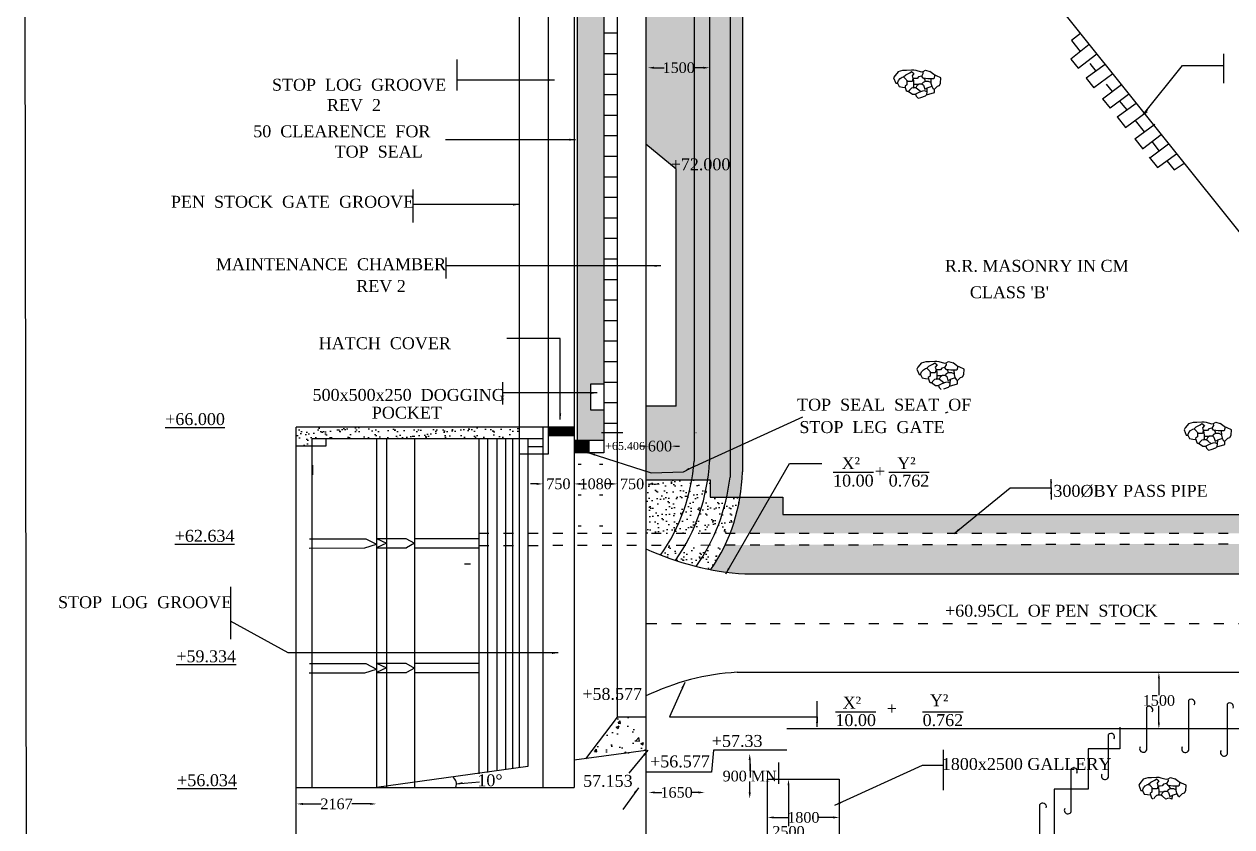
# Model space of a CAD drawing. Header units: millimetres. Extents: x 2343 to 98395, y -428 to 60462.
# Drawn here: x 2343 to 31739, y 21169 to 40716 of the extents above; entities that cross this region are included whole.
import ezdxf

# ---------------------------------------------------------------- set-up
doc = ezdxf.new("R2010")
doc.units = ezdxf.units.MM
doc.header["$MEASUREMENT"] = 0
doc.header["$PDMODE"] = 66
doc.header["$PDSIZE"] = 170
doc.linetypes.add('ACAD_ISO03W100', pattern=[30, 12, -18])
for name, color, linetype in [('DIM', 5, 'Continuous'), ('DOT LINE', 3, 'ACAD_ISO03W100'), ('DWG. LINE', 1, 'Continuous'), ('HATCH', 2, 'Continuous'), ('TEXT', 7, 'Continuous')]:
    doc.layers.add(name, color=color, linetype=linetype)
doc.layers.add('TITLE', color=7, linetype='Continuous', lineweight=30)
doc.styles.get("Standard").update_dxf_attribs({"font": 'times.ttf', "height": 260})
doc.dimstyles.get("Standard").update_dxf_attribs({"dimtxt": 260, "dimasz": 150, "dimexe": 0.18, "dimexo": 0.0625, "dimgap": 0.09, "dimtad": 0, "dimtih": 1, "dimtoh": 1, "dimdec": 1, "dimzin": 0, "dimdsep": 46, "dimtxsty": 'Standard', "dimcen": 0.09, "dimse1": 1, "dimse2": 1, "dimclrd": 5, "dimclre": 5, "dimclrt": 4, "dimadec": 0, "dimazin": 0, "dimtfac": 1, "dimtdec": 1, "dimtofl": 0, "dimtmove": 0, "dimatfit": 3, "dimfxl": 0, "dimtolj": 1, "dimtzin": 0, "dimarcsym": 0})

# ---------------------------------------------------------------- blocks, each defined once
blk = doc.blocks.new('*D7')
at = {"layer": 'Defpoints', "color": 0}
for p in [(17541, 30460), (18097, 30460), (18097, 30439)]:
    blk.add_point(p, dxfattribs=at)
at = {"layer": 'DIM', "color": 5, "lineweight": -2}
for p, q in [((17441, 30439), (17341, 30439)), ((18197, 30439), (18297, 30439))]:
    blk.add_line(p, q, dxfattribs=at)
at = {"layer": 'DIM', "color": 5}
for points in [[(17441, 30455), (17441, 30422), (17541, 30439)], [(18197, 30456), (18197, 30422), (18097, 30439)]]:
    blk.add_solid(points, dxfattribs=at)
at = {"layer": 'DIM', "color": 4, "insert": (17819, 30439), "char_height": 260, "attachment_point": 5}
blk.add_mtext('\\A1;600', dxfattribs=at)
blk = doc.blocks.new('*D8')
at = {"layer": 'Defpoints', "color": 0}
for p in [(8978, 21727), (10917, 21727), (10917, 21727)]:
    blk.add_point(p, dxfattribs=at)
at = {"layer": 'DIM', "color": 5, "lineweight": -2}
for p, q in [((9128, 21727), (9576, 21727)), ((10767, 21727), (10319, 21727))]:
    blk.add_line(p, q, dxfattribs=at)
at = {"layer": 'DIM', "color": 5}
for points in [[(9128, 21752), (9128, 21702), (8978, 21727)], [(10767, 21752), (10767, 21702), (10917, 21727)]]:
    blk.add_solid(points, dxfattribs=at)
at = {"layer": 'DIM', "color": 4, "insert": (9947, 21727), "char_height": 260, "attachment_point": 5}
blk.add_mtext('\\A1;2167', dxfattribs=at)
blk = doc.blocks.new('*D9')
at = {"layer": 'Defpoints', "color": 0}
for p in [(18905, 22007), (17541, 21088), (18905, 21089)]:
    blk.add_point(p, dxfattribs=at)
at = {"layer": 'DIM', "color": 5, "lineweight": -2}
for p, q in [((17691, 22007), (17868, 22007)), ((18755, 22007), (18578, 22007))]:
    blk.add_line(p, q, dxfattribs=at)
at = {"layer": 'DIM', "color": 5}
for points in [[(17691, 22032), (17691, 21982), (17541, 22007)], [(18755, 22032), (18755, 21982), (18905, 22007)]]:
    blk.add_solid(points, dxfattribs=at)
at = {"layer": 'DIM', "color": 4, "insert": (18223, 22007), "char_height": 260, "attachment_point": 5}
blk.add_mtext('\\A1;1650', dxfattribs=at)
blk = doc.blocks.new('*D10')
at = {"layer": 'Defpoints', "color": 0}
for p in [(20747, 22328), (20747, 19783), (20948, 19783)]:
    blk.add_point(p, dxfattribs=at)
at = {"layer": 'DIM', "color": 5, "lineweight": -2}
for p, q in [((20948, 22178), (20948, 21188)), ((20948, 19933), (20948, 20923))]:
    blk.add_line(p, q, dxfattribs=at)
at = {"layer": 'DIM', "color": 5}
for points in [[(20923, 22178), (20973, 22178), (20948, 22328)], [(20923, 19933), (20973, 19933), (20948, 19783)]]:
    blk.add_solid(points, dxfattribs=at)
at = {"layer": 'DIM', "color": 4, "insert": (20948, 21056), "char_height": 260, "attachment_point": 5}
blk.add_mtext('\\A1;2500', dxfattribs=at)
blk = doc.blocks.new('*D12')
at = {"layer": 'Defpoints', "color": 0}
for p in [(29963, 24933), (29963, 23557), (29963, 23557)]:
    blk.add_point(p, dxfattribs=at)
at = {"layer": 'DIM', "color": 5, "lineweight": -2}
for p, q in [((29963, 24783), (29963, 24377)), ((29963, 23707), (29963, 24113))]:
    blk.add_line(p, q, dxfattribs=at)
at = {"layer": 'DIM', "color": 5}
for points in [[(29938, 24783), (29988, 24783), (29963, 24933)], [(29938, 23707), (29988, 23707), (29963, 23557)]]:
    blk.add_solid(points, dxfattribs=at)
at = {"layer": 'DIM', "color": 4, "insert": (29963, 24245), "char_height": 260, "attachment_point": 5}
blk.add_mtext('\\A1;1500', dxfattribs=at)
blk = doc.blocks.new('*D15')
at = {"layer": 'Defpoints', "color": 0}
for p in [(14965, 29520), (15729, 29520), (15729, 29520)]:
    blk.add_point(p, dxfattribs=at)
at = {"layer": 'DIM', "color": 5, "lineweight": -2}
for p, q in [((14815, 29520), (14665, 29520)), ((15879, 29520), (16029, 29520))]:
    blk.add_line(p, q, dxfattribs=at)
at = {"layer": 'DIM', "color": 5}
for points in [[(14815, 29545), (14815, 29495), (14965, 29520)], [(15879, 29545), (15879, 29495), (15729, 29520)]]:
    blk.add_solid(points, dxfattribs=at)
at = {"layer": 'DIM', "color": 4, "insert": (15347, 29520), "char_height": 260, "attachment_point": 5}
blk.add_mtext('\\A1;750', dxfattribs=at)
blk = doc.blocks.new('*D17')
at = {"layer": 'Defpoints', "color": 0}
for p in [(20028, 22951), (20004, 21857), (20028, 21857)]:
    blk.add_point(p, dxfattribs=at)
at = {"layer": 'DIM', "color": 5, "lineweight": -2}
for p, q in [((20004, 22801), (20004, 22537)), ((20004, 22007), (20004, 22271))]:
    blk.add_line(p, q, dxfattribs=at)
at = {"layer": 'DIM', "color": 5}
for points in [[(19979, 22801), (20029, 22801), (20004, 22951)], [(19979, 22007), (20029, 22007), (20004, 21857)]]:
    blk.add_solid(points, dxfattribs=at)
at = {"layer": 'DIM', "color": 4, "insert": (20004, 22404), "char_height": 260, "attachment_point": 5}
blk.add_mtext('\\A1;900 MN', dxfattribs=at)
blk = doc.blocks.new('*D21')
at = {"layer": 'Defpoints', "color": 0}
for p in [(20436, 21398), (22184, 21398), (22184, 21398)]:
    blk.add_point(p, dxfattribs=at)
at = {"layer": 'DIM', "color": 5, "lineweight": -2}
for p, q in [((20586, 21398), (20955, 21398)), ((22034, 21398), (21665, 21398))]:
    blk.add_line(p, q, dxfattribs=at)
at = {"layer": 'DIM', "color": 5}
for points in [[(20586, 21423), (20586, 21373), (20436, 21398)], [(22034, 21423), (22034, 21373), (22184, 21398)]]:
    blk.add_solid(points, dxfattribs=at)
at = {"layer": 'DIM', "color": 4, "insert": (21310, 21398), "char_height": 260, "attachment_point": 5}
blk.add_mtext('\\A1;1800', dxfattribs=at)
blk = doc.blocks.new('*D22')
at = {"layer": 'Defpoints', "color": 0}
for p in [(15729, 29520), (16779, 29520), (16779, 29520)]:
    blk.add_point(p, dxfattribs=at)
at = {"layer": 'DIM', "color": 5, "lineweight": -2}
for p, q in [((15879, 29520), (15899, 29520)), ((16629, 29520), (16609, 29520))]:
    blk.add_line(p, q, dxfattribs=at)
at = {"layer": 'DIM', "color": 5}
for points in [[(15879, 29545), (15879, 29495), (15729, 29520)], [(16629, 29545), (16629, 29495), (16779, 29520)]]:
    blk.add_solid(points, dxfattribs=at)
at = {"layer": 'DIM', "color": 4, "insert": (16254, 29520), "char_height": 260, "attachment_point": 5}
blk.add_mtext('\\A1;1080', dxfattribs=at)
blk = doc.blocks.new('*D23')
at = {"layer": 'Defpoints', "color": 0}
for p in [(16779, 29520), (17503, 29518), (17503, 29518)]:
    blk.add_point(p, dxfattribs=at)
at = {"layer": 'DIM', "color": 5, "lineweight": -2}
for p, q in [((16629, 29520), (16479, 29520)), ((17653, 29518), (17803, 29517))]:
    blk.add_line(p, q, dxfattribs=at)
at = {"layer": 'DIM', "color": 5}
for points in [[(16629, 29545), (16629, 29495), (16779, 29520)], [(17653, 29543), (17653, 29493), (17503, 29518)]]:
    blk.add_solid(points, dxfattribs=at)
at = {"layer": 'DIM', "color": 4, "insert": (17141, 29519), "char_height": 260, "attachment_point": 5}
blk.add_mtext('\\A1;750', dxfattribs=at)
blk = doc.blocks.new('*D24')
at = {"layer": 'Defpoints', "color": 0}
for p in [(17524, 39654), (19023, 39654), (19023, 39654)]:
    blk.add_point(p, dxfattribs=at)
at = {"layer": 'DIM', "color": 5, "lineweight": -2}
for p, q in [((17674, 39654), (17919, 39654)), ((18873, 39654), (18628, 39654))]:
    blk.add_line(p, q, dxfattribs=at)
at = {"layer": 'DIM', "color": 5}
for points in [[(17674, 39679), (17674, 39629), (17524, 39654)], [(18873, 39679), (18873, 39629), (19023, 39654)]]:
    blk.add_solid(points, dxfattribs=at)
at = {"layer": 'DIM', "color": 4, "insert": (18274, 39654), "char_height": 260, "attachment_point": 5}
blk.add_mtext('\\A1;1500', dxfattribs=at)

msp = doc.modelspace()

# ---------------------------------------------------------------- hatches: boundary and pattern name
at = {"layer": 'HATCH'}
h = msp.add_hatch(dxfattribs=at)
h.set_pattern_fill('AR-CONC', color=256, scale=100, style=0)
h.set_pattern_definition([(50, (0, 0), (717.26, -62.752), [75, -825]), (355, (0, 0), (-138.751, 752.192), [60, -660]), (100.4514, (59.8, -5.2), (578.509, 689.4395), [63.74, -701.142]), (46.1842, (0, 200), (1067.241, -165.519), [112.5, -1237.5]), (96.6356, (88.9, 186.2), (934.663, 974.118), [95.61, -1051.713]), (351.1842, (0, 200), (934.662, 974.119), [90, -990]), (21, (100, 150), (596.907, -402.619), [75, -825]), (326, (100, 150), (243.315, 725.15), [60, -660]), (71.4514, (149.74, 116.45), (840.223, 322.5305), [63.74, -701.142]), (37.5, (0, 0), (12.1599, 332.8939), [0, -652, 0, -670, 0, -662.5]), (7.5, (0, 0), (263.0695, 394.4117), [0, -382, 0, -637, 0, -252.5]), (327.5, (-223, 0), (533.8224, -22.5549), [0, -250, 0, -780, 0, -1035]), (317.5, (-323, 0), (583.186, 100.105), [0, -325, 0, -518, 0, -735])])
h.paths.add_polyline_path([(16455.88, 53503.62), (15805.58, 53503.62), (15805.58, 30578.67), (16455.88, 30578.67), (16455.88, 31322.48), (16126.68, 31322.48), (16126.68, 31952.95), (16455.88, 31952.95)])
h = msp.add_hatch(dxfattribs=at)
h.set_pattern_fill('ACAD_ISO06W100', color=256, scale=100, style=0)
h.set_pattern_definition([(0, (0, 0), (0, 500), [2400, -300, 50, -300, 50, -650]), (0, (0, 0), (0, 500), [-3400, 50, -300])])
h.paths.add_polyline_path([(16778.88, 53503.62), (16455.88, 53503.62), (16455.88, 30772.92), (16778.88, 30772.92)])
h = msp.add_hatch(dxfattribs=at)
h.set_pattern_fill('AR-SAND', color=256, scale=100, style=0)
h.paths.add_polyline_path([(18647.59, 44649.47, -0.13691069), (19203.03, 46030.46), (19203.03, 49028.99), (17477.82, 49028.99), (17477.82, 37795.95), (18214.77, 37188.28), (18214.77, 31409.22), (17477.82, 31409.22), (17477.82, 29621.68), (18593.98, 29621.68, 0.0254714), (18647.59, 30074.65)])
h = msp.add_hatch(dxfattribs=at)
h.set_pattern_fill('AR-SAND', color=256, scale=100, style=0)
h.paths.add_polyline_path([(19023.42, 44712.48, -0.22853241), (20161.45, 46369.26), (24473.47, 48568.59), (24473.47, 48963.3), (19624.98, 46470.17, 0.19356321), (18647.59, 44649.47), (18647.59, 30074.65, -0.0254714), (18593.98, 29621.68), (18980.59, 29621.68, 0.02467652), (19023.42, 30067.98)])
h = msp.add_hatch(dxfattribs=at)
h.set_pattern_fill('AR-SAND', color=256, scale=100, style=0)
h.paths.add_polyline_path([(19524.16, 44534.18, -0.26892359), (20382.34, 45953.02), (24473.47, 48051.36), (24473.47, 48568.59), (20161.45, 46369.26, 0.22853241), (19023.42, 44712.48), (19023.42, 30067.98, -0.02467652), (18980.59, 29621.68), (19042.58, 29621.68), (19042.58, 29200.34), (19443.99, 29200.34, 0.02570383), (19524.16, 29680.24)])
h = msp.add_hatch(dxfattribs=at)
h.set_pattern_fill('AR-SAND', color=256, scale=100, style=0)
h.paths.add_polyline_path([(19823.99, 44489.21, -0.23360582), (20291.23, 45550), (24473.47, 47744.77), (24473.47, 48051.36), (20382.34, 45953.02, 0.26892359), (19524.16, 44534.18), (19524.16, 29680.24, -0.02570383), (19443.99, 29200.34), (19768.77, 29200.34, 0.03558157), (19823.99, 29812.3)])
h = msp.add_hatch(dxfattribs=at)
h.set_pattern_fill('ANSI31', color=256, scale=193.5826, style=0)
h.paths.add_polyline_path([(15729.21, 30897.88), (15107.77, 30897.88), (15107.77, 30692.73), (15729.21, 30692.73)])
h = msp.add_hatch(dxfattribs=at)
h.set_pattern_fill('ANSI31', color=256, scale=193.5826, style=0)
h.paths.add_polyline_path([(16085.42, 30578.67), (15729.21, 30578.67), (15729.21, 30273.36), (16085.42, 30273.36)])
h = msp.add_hatch(dxfattribs=at)
h.set_pattern_fill('AR-SAND', color=256, scale=150, style=0)
h.paths.add_polyline_path([(18593.98, 29621.68), (17502.97, 29621.68), (17500.26, 28316.87), (18157.34, 28316.87, 0.07724373)])
h = msp.add_hatch(dxfattribs=at)
h.set_pattern_fill('AR-SAND', color=256, scale=150, style=0)
h.paths.add_polyline_path([(18980.59, 29621.68), (18593.98, 29621.68, -0.07724373), (18157.34, 28316.87), (18583.18, 28316.87, 0.07545496)])
h = msp.add_hatch(dxfattribs=at)
h.set_pattern_fill('AR-SAND', color=256, scale=150, style=0)
h.paths.add_polyline_path([(19443.99, 29200.34), (19042.58, 29200.34), (19042.58, 29621.68), (18980.59, 29621.68, -0.07545496), (18583.18, 28316.87), (19155.92, 28316.87, 0.04917731)])
h = msp.add_hatch(dxfattribs=at)
h.set_pattern_fill('AR-SAND', color=256, scale=150, style=0)
h.paths.add_polyline_path([(19768.77, 29200.34), (19443.99, 29200.34, -0.04917731), (19155.92, 28316.87), (19526.87, 28316.87, 0.05312616)])
h = msp.add_hatch(dxfattribs=at)
h.set_pattern_fill('AR-SAND', color=256, scale=100, style=0)
h.paths.add_polyline_path([(40245.14, 28772.92), (20811.31, 28772.92), (20811.31, 29200.34), (19768.77, 29200.34, -0.05312616), (19526.87, 28316.87), (40109.55, 28316.87, -0.25662716), (40245.14, 28385.32)])
h = msp.add_hatch(dxfattribs=at)
h.set_pattern_fill('AR-SAND', color=256, scale=150, style=0)
h.paths.add_polyline_path([(18433.91, 28031.34), (17995.7, 28030.46, -0.01628433), (17835.07, 27786.94, 0.01438279), (18195.15, 27655.67, 0.02449916)])
h = msp.add_hatch(dxfattribs=at)
h.set_pattern_fill('AR-SAND', color=256, scale=150, style=0)
h.paths.add_polyline_path([(19019.7, 28032.52), (18433.91, 28031.34, -0.02449916), (18195.15, 27655.67, 0.01982507), (18702.58, 27509.11, 0.03234262)])
h = msp.add_hatch(dxfattribs=at)
h.set_pattern_fill('AR-SAND', color=256, scale=150, style=0)
h.paths.add_polyline_path([(19403.89, 28033.3), (19019.7, 28032.52, -0.03234262), (18702.58, 27509.11, 0.01355278), (19055.46, 27432.27, 0.04024468)])
h = msp.add_hatch(dxfattribs=at)
h.set_pattern_fill('AR-SAND', color=256, scale=100, style=0)
h.paths.add_polyline_path([(40733.52, 28076.26), (40280.43, 28075.35, -0.13053019), (40199.46, 28075.18), (19403.89, 28033.3, -0.04024468), (19055.46, 27432.27, 0.03141436), (19885.42, 27328.39), (40733.52, 27328.39)])
h.paths.add_polyline_path([(32973.98, 27333.17), (36409.69, 27333.17), (36409.69, 27778.46), (32973.98, 27778.46)], flags=24)
h = msp.add_hatch(dxfattribs=at)
h.set_pattern_fill('AR-CONC', color=256, scale=100, style=0)
h.paths.add_polyline_path([(17477.82, 23841.63), (16778.88, 23841.63), (16004.86, 22828.44), (17477.82, 23026.13)])
at = {"layer": 'TEXT'}
h = msp.add_hatch(dxfattribs=at)
h.set_pattern_fill('ACAD_ISO06W100', color=256, scale=150, style=0)
h.set_pattern_definition([(0, (0, 0), (0, 750), [3600, -450, 75, -450, 75, -975]), (0, (0, 0), (0, 750), [-5100, 75, -450])])
h.paths.add_polyline_path([(16778.88, 53503.62), (16455.88, 53503.62), (16455.88, 30273.36), (15729.21, 30273.36), (15729.21, 28316.87), (16778.88, 28316.87), (16778.88, 30365.71)])
h = msp.add_hatch(dxfattribs=at)
h.set_pattern_fill('AR-SAND', color=256, scale=150, style=0)
h.paths.add_polyline_path([(14388.57, 30897.88), (8962.76, 30897.88), (8962.76, 30435.53), (9342.47, 30435.53), (9342.47, 30618.81), (11165.78, 30618.81), (14388.57, 30618.81)])

# ---------------------------------------------------------------- linework, layer by layer
at = {"layer": 'DIM'}
for p, q in [((31537.37, 39991.67), (31537.37, 39279.83)), ((7367.41, 27014.76), (7367.41, 25736.43))]:
    msp.add_line(p, q, dxfattribs=at)
at = {"layer": 'DIM', "color": 5}
msp.add_line((20016.4, 22700.96), (20016.4, 22370.2), dxfattribs=at)
at = {"layer": 'DIM'}
for points in [[(12872.53, 39851.52), (12872.53, 39099.65)], [(12604.62, 35035.25), (12604.62, 34773.81), (12604.62, 34518.78)], [(21641.64, 23605.71), (21641.64, 24227.17)], [(24711.91, 23045.72), (24711.91, 22316.49), (24711.91, 22063.3)]]:
    msp.add_lwpolyline(points, dxfattribs=at)
at = {"layer": 'DOT LINE', "ltscale": 20}
for p, q in [((13411.07, 28316.87), (40947.02, 28316.87)), ((13411.07, 28021.23), (40733.52, 28076.26)), ((43542.51, 26112.67), (17477.82, 26112.67))]:
    msp.add_line(p, q, dxfattribs=at)
at = {"layer": 'DWG. LINE'}
for p, q in [((17477.82, 54479.39), (17477.82, 16891.51)), ((14388.57, 53503.62), (14388.57, 30618.81)), ((15108.61, 30248.49), (15108.61, 53503.62)), ((15729.21, 53499.88), (15729.21, 30273.36)), ((15805.58, 53499.88), (15805.58, 30578.67)), ((16455.88, 53499.88), (16455.88, 30273.36)), ((16778.88, 53499.88), (16778.88, 29561.32)), ((19023.42, 44712.48), (19023.42, 30062.09)), ((24473.47, 44976.27), (37408.09, 28772.92)), ((18647.59, 44649.47), (18647.59, 30074.65)), ((19524.16, 44534.18), (19524.16, 29680.24)), ((19823.99, 44489.21), (19823.99, 29812.3)), ((28057.29, 40486.78), (27838.34, 40317.09)), ((27838.34, 40317.09), (28049.58, 40050.31)), ((28267.41, 40223.56), (27818.62, 39866.62)), ((27995.58, 39645.15), (28454.46, 39989.25)), ((27818.62, 39866.62), (27995.58, 39645.15)), ((28656.02, 39736.75), (28192.42, 39403.64)), ((28282.12, 39756.62), (28427.74, 39572.72)), ((28192.42, 39403.64), (28380.21, 39164.99)), ((28839.27, 39507.18), (28379.6, 39164.53)), ((28594.29, 38900.01), (29050.63, 39242.41)), ((28676.93, 39258.01), (28823.96, 39072.33)), ((28594.29, 38900.01), (28775.01, 38670.76)), ((29222.84, 39006.26), (28775.01, 38670.76)), ((29188.51, 38632.97), (29008.43, 38845.63)), ((28945.41, 38456.38), (29409.17, 38793.26)), ((29151.93, 38197.91), (29676.74, 38590.74)), ((28945.41, 38456.38), (29151.93, 38197.91)), ((29378.45, 37924.34), (29865.65, 38284.3)), ((29382.79, 38370.71), (29602.11, 38089.58)), ((29378.45, 37924.34), (29564.23, 37684.45)), ((29562.97, 37683.48), (30017.4, 38031.33)), ((18214.77, 37188.28), (17477.82, 37795.95)), ((29741.95, 37457.89), (30200.71, 37801.7)), ((29787.54, 37855.39), (29971.74, 37622.76)), ((29728.15, 37475.06), (29926.5, 37228.5)), ((29926.5, 37228.5), (30394.87, 37558.47)), ((30156.69, 37390.67), (30336.04, 37164.17)), ((18214.77, 31409.22), (18214.77, 37188.28)), ((30336.04, 37164.17), (30575.77, 37331.86)), ((11802.41, 36692.31), (11802.41, 35889.24)), ((16455.88, 31952.95), (16126.68, 31952.95)), ((16126.68, 31952.95), (16126.68, 31322.48)), ((16126.68, 31322.48), (16455.88, 31322.48)), ((18214.77, 31409.22), (17477.82, 31409.22)), ((8962.76, 19287.26), (8962.76, 30897.88)), ((15107.77, 30897.88), (8962.76, 30897.88)), ((14965.38, 30907.05), (14965.38, 22130.27)), ((15748.97, 30897.88), (15107.77, 30897.88)), ((9342.47, 30618.81), (9342.47, 22130.27)), ((11165.78, 30618.81), (9342.47, 30618.81)), ((9687.44, 30618.81), (9687.44, 30435.53)), ((10916.58, 30618.81), (10916.58, 22130.27)), ((14965.38, 30618.81), (11165.78, 30618.81)), ((11165.78, 30618.81), (11165.78, 22130.27)), ((11846.15, 30618.81), (11846.15, 22130.27)), ((13411.07, 30618.81), (13411.07, 22460.28)), ((13622.65, 30618.81), (13622.65, 22492.51)), ((13849.55, 30618.81), (13849.55, 22531.15)), ((14057.27, 30618.81), (14057.27, 22563.09)), ((14226.76, 30618.81), (14226.76, 22589.54)), ((14388.57, 30618.81), (14388.57, 22608.05)), ((14604.88, 30618.81), (14604.88, 22637.13)), ((15742.61, 30692.73), (15107.77, 30692.73)), ((16455.88, 30578.67), (15729.21, 30578.67)), ((16085.42, 30578.67), (16085.42, 30273.36)), ((18694.29, 30774.23), (18701.03, 30774.23)), ((9687.44, 30435.53), (8962.76, 30435.53)), ((14965.38, 30420.67), (14604.88, 30420.67)), ((16778.88, 30365.71), (16778.88, 23841.63)), ((14388.57, 30248.49), (15108.61, 30248.49)), ((15729.21, 30273.36), (15729.21, 22130.27)), ((16455.88, 30273.36), (15729.21, 30273.36)), ((15768, 30273.36), (15761.79, 30273.36)), ((9359.37, 29975.7), (9359.37, 29743.99)), ((17477.82, 29621.68), (19042.58, 29621.68)), ((19042.58, 29621.68), (19042.58, 29200.34)), ((19042.58, 29200.34), (20811.31, 29200.34)), ((20811.31, 29200.34), (20811.31, 28772.92)), ((20811.31, 28772.92), (43436.41, 28772.92)), ((9278.2, 27958.79), (10635.72, 27963.08)), ((9285.6, 28186.39), (10661.4, 28186.39)), ((10635.72, 27963.08), (10916.58, 28051.48)), ((10661.4, 28186.39), (10916.58, 28051.48)), ((10916.58, 28192.85), (11165.78, 28080.03)), ((10916.58, 28192.85), (11637.04, 28192.85)), ((11165.78, 28080.03), (10916.58, 27967.25)), ((10916.58, 27967.25), (11648.5, 27967.25)), ((11637.04, 28192.85), (11846.15, 28077.08)), ((11846.15, 28077.08), (11648.5, 27967.25)), ((11846.15, 28192.85), (13411.07, 28192.85)), ((11846.15, 27967.25), (13411.07, 27967.25)), ((19885.42, 27328.39), (43436.41, 27328.39)), ((9285.6, 25145.69), (10661.4, 25145.69)), ((10635.72, 24922.38), (10916.58, 25010.78)), ((10661.4, 25145.69), (10916.58, 25010.78)), ((10916.58, 25152.15), (11165.78, 25039.33)), ((10916.58, 25152.15), (11637.04, 25152.15)), ((11165.78, 25039.33), (10916.58, 24926.55)), ((11637.04, 25152.15), (11846.15, 25036.38)), ((11846.15, 25036.38), (11648.5, 24926.55)), ((11846.15, 25152.15), (13411.07, 25152.15)), ((9278.2, 24918.09), (10635.72, 24922.38)), ((10916.58, 24926.55), (11648.5, 24926.55)), ((11846.15, 24926.55), (13411.07, 24926.55)), ((19696.71, 24932.64), (43457.54, 24932.64)), ((30690.93, 23037.23), (30690.93, 24252.6)), ((31633.83, 22950.1), (31633.83, 24165.47)), ((16778.88, 23841.63), (16004.86, 22828.44)), ((17477.82, 23841.63), (16778.88, 23841.63)), ((29666.43, 23041.16), (29666.43, 24081.4)), ((43457.54, 23557.36), (20909.1, 23557.36)), ((29011.81, 23600.26), (29011.81, 23066.04)), ((28735.63, 22378.98), (28735.63, 23419.22)), ((17477.82, 23026.13), (15729.21, 22791.44)), ((19121.75, 23037.61), (19070.4, 22497.24)), ((20909.1, 23037.61), (19121.75, 23037.61)), ((29011.81, 23066.04), (28244.53, 23066.04)), ((28244.53, 23066.04), (28244.53, 22086.55)), ((14604.88, 22637.13), (10916.58, 22130.27)), ((20703.31, 22734.83), (20703.31, 22215.09)), ((19070.4, 22497.24), (17488.17, 22497.24)), ((27831.17, 21541.71), (27831.17, 22581.95)), ((8962.76, 22130.27), (15729.21, 22130.27)), ((28244.53, 22086.55), (27412.66, 22086.55)), ((27412.66, 22086.55), (27412.66, 20898.31)), ((27061.47, 20569.47), (27061.47, 21710.42))]:
    msp.add_line(p, q, dxfattribs=at)
msp.add_lwpolyline([(20435.61, 19783.15), (20435.61, 22328.24), (22184.3, 22328.24), (22184.3, 19783.15), (20762.44, 19783.15)], dxfattribs=at)
for centre, radius, start, end in [((14177.81, 30374.03), 4479.8, 324.725054, 356.168192), ((14483.33, 30278.48), 4544.96, 324.754601, 357.345356), ((15502.12, 29893.75), 4322.63, 325.288643, 358.920251), ((14819.55, 30219.49), 4735.4, 325.084724, 353.461175), ((20296.3, 33978.79), 6663.08, 244.975891, 266.46461), ((20022.29, 19122.26), 5819.5, 93.207135, 115.92734), ((29726.63, 24018.22), 87.27, 328.216216, 133.61586), ((30751.14, 24189.41), 87.27, 328.216216, 133.61586), ((31689.77, 24098.82), 87.27, 335.868087, 130.916764), ((28795.84, 23356.04), 87.27, 328.216216, 133.61586), ((29583.62, 23072.12), 88.41, 149.076537, 339.499501), ((30608.12, 23068.19), 88.41, 149.076537, 339.499501), ((31551.02, 22981.06), 88.41, 149.076537, 339.499501), ((12651.13, 22213.09), 213.43, 337.165319, 54.046167), ((27891.37, 22518.77), 87.27, 328.216216, 133.61586), ((28652.83, 22409.94), 88.41, 149.076537, 339.499501), ((27134.94, 21660.08), 89.06, 344.138921, 145.583074), ((27748.36, 21572.67), 88.41, 149.076537, 339.499501)]:
    msp.add_arc(centre, radius, start, end, dxfattribs=at)
at = {"layer": 'HATCH'}
for p, q in [((23533.47, 39454.2), (23505.89, 39406.6)), ((23505.89, 39406.6), (23561.05, 39276.33)), ((23622.02, 39565.32), (23533.47, 39454.2)), ((23619.74, 39562.46), (23734.39, 39598.38)), ((23621.25, 39346.85), (23666.17, 39391.74)), ((23666.17, 39391.74), (23717.52, 39423.81)), ((23717.52, 39423.81), (23754.24, 39429.93)), ((23734.39, 39598.38), (23815.89, 39598.38)), ((23748.43, 39436.64), (23802.54, 39483.42)), ((23781.7, 39398.16), (23748.43, 39436.64)), ((23855.51, 39321.19), (23781.7, 39398.16)), ((23802.54, 39483.42), (23897.23, 39532.84)), ((23815.89, 39598.38), (23942.68, 39602.91)), ((23897.23, 39532.84), (23942.16, 39565.32)), ((23942.16, 39565.32), (23999.93, 39516.81)), ((23942.68, 39602.91), (23994.75, 39600.64)), ((23999.93, 39516.81), (23955, 39455.88)), ((23955, 39455.88), (23974.25, 39388.54)), ((23994.75, 39600.64), (24044.55, 39591.6)), ((24080.16, 39391.74), (24025.6, 39388.54)), ((24044.55, 39591.6), (24178.13, 39557.66)), ((24112.25, 39430.22), (24080.16, 39391.74)), ((24189.27, 39452.67), (24112.25, 39430.22)), ((24178.13, 39557.66), (24222.03, 39565.32)), ((24189.27, 39452.67), (24227.78, 39513.6)), ((24224.57, 39398.16), (24189.27, 39452.67)), ((24222.03, 39565.32), (24280, 39598.38)), ((24227.78, 39513.6), (24222.03, 39565.32)), ((24336.89, 39382.12), (24224.57, 39398.16)), ((24272.71, 39356.47), (24240.29, 39395.91)), ((24280, 39598.38), (24388.24, 39565.32)), ((24481.3, 39487.95), (24388.24, 39565.32)), ((24551.9, 39455.88), (24481.3, 39487.95)), ((24507.44, 39476.07), (24484.51, 39382.12)), ((24657.81, 39410.98), (24551.9, 39455.88)), ((24651.39, 39276.3), (24657.81, 39410.98)), ((23561.05, 39276.33), (23598.66, 39280.09)), ((23598.66, 39280.09), (23621.25, 39346.85)), ((23598.66, 39280.09), (23641.28, 39193.65)), ((23641.28, 39193.65), (23721.51, 39183.63)), ((23721.51, 39183.63), (23790.54, 39171.92)), ((23829.84, 39241.02), (23784.91, 39205.75)), ((23784.91, 39205.75), (23790.54, 39171.92)), ((23790.54, 39171.92), (23815.61, 39099.26)), ((23815.61, 39099.26), (23838.18, 39081.73)), ((23829.84, 39347.96), (23829.84, 39241.02)), ((23881.19, 39317.99), (23855.51, 39321.19)), ((23890.82, 39106.34), (23871.17, 39078.2)), ((23955, 39317.99), (23881.19, 39317.99)), ((23938.95, 39154.44), (23890.82, 39106.34)), ((23996.72, 39167.27), (23938.95, 39154.44)), ((23974.25, 39388.54), (23955, 39317.99)), ((23993.51, 39192.92), (23967.84, 39160.85)), ((24025.6, 39388.54), (23974.25, 39388.54)), ((23974.25, 39388.54), (23990.3, 39343.64)), ((23990.3, 39343.64), (23993.51, 39273.09)), ((23993.51, 39273.09), (23993.51, 39228.2)), ((23993.51, 39250.64), (24109.04, 39252.25)), ((23993.51, 39228.2), (23993.51, 39192.92)), ((24041.65, 39167.27), (23996.72, 39167.27)), ((24083.37, 39138.41), (24041.65, 39167.27)), ((24051, 39160.8), (24089.78, 39241.02)), ((24169.36, 39070.58), (24083.37, 39138.41)), ((24089.78, 39241.02), (24128.29, 39263.47)), ((24128.29, 39263.47), (24195.69, 39263.47)), ((24195.69, 39263.47), (24234.2, 39228.2)), ((24224.57, 39292.33), (24197.02, 39262.25)), ((24272.71, 39321.19), (24224.57, 39292.33)), ((24234.2, 39228.2), (24263.08, 39131.99)), ((24263.08, 39131.99), (24317.64, 39157.65)), ((24272.71, 39321.19), (24272.71, 39356.47)), ((24359.35, 39321.19), (24272.71, 39321.19)), ((24317.64, 39157.65), (24314.43, 39067.86)), ((24365.77, 39176.89), (24317.64, 39157.65)), ((24410.7, 39382.12), (24336.89, 39382.12)), ((24413.23, 39298.63), (24359.35, 39321.19)), ((24439.02, 39198.24), (24365.77, 39176.89)), ((24484.51, 39382.12), (24410.7, 39382.12)), ((24410.7, 39382.12), (24413.91, 39276.3)), ((24413.91, 39276.3), (24436.37, 39202.54)), ((24436.37, 39202.54), (24462.05, 39160.85)), ((24462.05, 39160.85), (24500.56, 39122.32)), ((24500.56, 39135.2), (24571.16, 39205.75)), ((24500.56, 39051.82), (24500.56, 39135.2)), ((24571.16, 39205.75), (24622.51, 39224.99)), ((24622.51, 39224.99), (24651.39, 39276.3)), ((23838.18, 39081.73), (23860.74, 39085.49)), ((23860.74, 39085.49), (23964.79, 39012.83)), ((23964.79, 39012.83), (24023.71, 39010.33)), ((24023.71, 39010.33), (24036.24, 39011.58)), ((24118.67, 39051.82), (24036.24, 39011.58)), ((24036.24, 39011.58), (24053.97, 38966.08)), ((24053.97, 38966.08), (24100.36, 38909.71)), ((24100.36, 38909.71), (24168.05, 38928.5)), ((24205.31, 39083.89), (24118.67, 39051.82)), ((24168.05, 38928.5), (24278.37, 38973.59)), ((24266.29, 39093.51), (24205.31, 39083.89)), ((24314.43, 39067.86), (24266.29, 39093.51)), ((24278.37, 38973.59), (24305.94, 38997.39)), ((24314.43, 39067.86), (24305.94, 38997.39)), ((24305.94, 38997.39), (24500.56, 39051.82)), ((24097.41, 32359.88), (24069.83, 32312.28)), ((24185.96, 32471), (24097.41, 32359.88)), ((24183.68, 32468.13), (24298.33, 32504.06)), ((24298.33, 32504.06), (24379.83, 32504.06)), ((24312.37, 32342.31), (24366.48, 32389.09)), ((24345.64, 32303.83), (24312.37, 32342.31)), ((24366.48, 32389.09), (24461.17, 32438.52)), ((24379.83, 32504.06), (24506.61, 32508.58)), ((24461.17, 32438.52), (24506.1, 32471)), ((24506.1, 32471), (24563.87, 32422.48)), ((24506.61, 32508.58), (24558.69, 32506.32)), ((24563.87, 32422.48), (24518.94, 32361.55)), ((24518.94, 32361.55), (24538.19, 32294.21)), ((24558.69, 32506.32), (24608.49, 32497.27)), ((24608.49, 32497.27), (24742.07, 32463.34)), ((24753.21, 32358.35), (24676.19, 32335.9)), ((24742.07, 32463.34), (24785.97, 32471)), ((24753.21, 32358.35), (24791.72, 32419.28)), ((24788.51, 32303.83), (24753.21, 32358.35)), ((24785.97, 32471), (24843.94, 32504.06)), ((24791.72, 32419.28), (24785.97, 32471)), ((24843.94, 32504.06), (24952.18, 32471)), ((25045.24, 32393.62), (24952.18, 32471)), ((25115.84, 32361.55), (25045.24, 32393.62)), ((25071.38, 32381.75), (25048.45, 32287.8)), ((25221.75, 32316.66), (25115.84, 32361.55)), ((24069.83, 32312.28), (24124.99, 32182)), ((24124.99, 32182), (24162.6, 32185.76)), ((24162.6, 32185.76), (24185.18, 32252.52)), ((24162.6, 32185.76), (24205.22, 32099.33)), ((24185.18, 32252.52), (24230.11, 32297.42)), ((24205.22, 32099.33), (24285.45, 32089.31)), ((24230.11, 32297.42), (24281.46, 32329.49)), ((24281.46, 32329.49), (24318.18, 32335.6)), ((24285.45, 32089.31), (24354.48, 32077.59)), ((24419.45, 32226.87), (24345.64, 32303.83)), ((24393.78, 32146.7), (24348.85, 32111.43)), ((24348.85, 32111.43), (24354.48, 32077.59)), ((24354.48, 32077.59), (24379.55, 32004.94)), ((24393.78, 32253.64), (24393.78, 32146.7)), ((24445.13, 32223.66), (24419.45, 32226.87)), ((24518.94, 32223.66), (24445.13, 32223.66)), ((24502.89, 32060.12), (24454.75, 32012.02)), ((24560.66, 32072.94), (24502.89, 32060.12)), ((24538.19, 32294.21), (24518.94, 32223.66)), ((24557.45, 32098.6), (24531.77, 32066.53)), ((24589.54, 32294.21), (24538.19, 32294.21)), ((24538.19, 32294.21), (24554.24, 32249.32)), ((24554.24, 32249.32), (24557.45, 32178.77)), ((24557.45, 32178.77), (24557.45, 32133.87)), ((24557.45, 32156.32), (24672.98, 32157.92)), ((24557.45, 32133.87), (24557.45, 32098.6)), ((24605.59, 32072.94), (24560.66, 32072.94)), ((24644.1, 32297.42), (24589.54, 32294.21)), ((24647.3, 32044.08), (24605.59, 32072.94)), ((24614.94, 32066.47), (24653.72, 32146.7)), ((24676.19, 32335.9), (24644.1, 32297.42)), ((24733.29, 31976.26), (24647.3, 32044.08)), ((24653.72, 32146.7), (24692.23, 32169.15)), ((24692.23, 32169.15), (24759.63, 32169.15)), ((24759.63, 32169.15), (24798.14, 32133.87)), ((24788.51, 32198.01), (24760.96, 32167.93)), ((24900.83, 32287.8), (24788.51, 32303.83)), ((24836.65, 32226.87), (24788.51, 32198.01)), ((24798.14, 32133.87), (24827.02, 32037.67)), ((24836.65, 32262.14), (24804.23, 32301.59)), ((24827.02, 32037.67), (24881.57, 32063.32)), ((24836.65, 32226.87), (24836.65, 32262.14)), ((24923.29, 32226.87), (24836.65, 32226.87)), ((24881.57, 32063.32), (24878.37, 31973.53)), ((24929.71, 32082.57), (24881.57, 32063.32)), ((24974.64, 32287.8), (24900.83, 32287.8)), ((24977.17, 32204.3), (24923.29, 32226.87)), ((25002.96, 32103.92), (24929.71, 32082.57)), ((25048.45, 32287.8), (24974.64, 32287.8)), ((24974.64, 32287.8), (24977.85, 32181.98)), ((24977.85, 32181.98), (25000.31, 32108.22)), ((25000.31, 32108.22), (25025.99, 32066.53)), ((25025.99, 32066.53), (25064.5, 32027.99)), ((25064.5, 32040.88), (25135.1, 32111.43)), ((25135.1, 32111.43), (25186.45, 32130.67)), ((25186.45, 32130.67), (25215.33, 32181.98)), ((25215.33, 32181.98), (25221.75, 32316.66)), ((24379.55, 32004.94), (24402.11, 31987.4)), ((24402.11, 31987.4), (24424.68, 31991.16)), ((24424.68, 31991.16), (24528.73, 31918.51)), ((24454.75, 32012.02), (24435.11, 31983.88)), ((24528.73, 31918.51), (24587.64, 31916)), ((24587.64, 31916), (24600.18, 31917.26)), ((24682.61, 31957.5), (24600.18, 31917.26)), ((24600.18, 31917.26), (24617.91, 31871.75)), ((24617.91, 31871.75), (24664.3, 31815.38)), ((24769.25, 31989.57), (24682.61, 31957.5)), ((24731.99, 31834.17), (24842.31, 31879.27)), ((24830.23, 31999.19), (24769.25, 31989.57)), ((24878.37, 31973.53), (24830.23, 31999.19)), ((24842.31, 31879.27), (24869.88, 31903.07)), ((24878.37, 31973.53), (24869.88, 31903.07)), ((24869.88, 31903.07), (25064.5, 31957.5)), ((25064.5, 31957.5), (25064.5, 32040.88)), ((24768.84, 31253.87), (24836.54, 31272.66)), ((30603.28, 30882.37), (30575.7, 30834.77)), ((30691.83, 30993.49), (30603.28, 30882.37)), ((30689.54, 30990.63), (30804.2, 31026.55)), ((30804.2, 31026.55), (30885.7, 31026.55)), ((30818.24, 30864.81), (30872.35, 30911.59)), ((30872.35, 30911.59), (30967.04, 30961.01)), ((30885.7, 31026.55), (31012.48, 31031.08)), ((30967.04, 30961.01), (31011.97, 30993.49)), ((31011.97, 30993.49), (31069.73, 30944.98)), ((31012.48, 31031.08), (31064.55, 31028.82)), ((31069.73, 30944.98), (31024.8, 30884.05)), ((31024.8, 30884.05), (31044.06, 30816.71)), ((31064.55, 31028.82), (31114.36, 31019.77)), ((31114.36, 31019.77), (31247.93, 30985.83)), ((31259.07, 30880.84), (31182.05, 30858.39)), ((31247.93, 30985.83), (31291.83, 30993.49)), ((31259.07, 30880.84), (31297.58, 30941.77)), ((31294.37, 30826.33), (31259.07, 30880.84)), ((31291.83, 30993.49), (31349.81, 31026.55)), ((31297.58, 30941.77), (31291.83, 30993.49)), ((31349.81, 31026.55), (31458.04, 30993.49)), ((31551.11, 30916.12), (31458.04, 30993.49)), ((31621.71, 30884.05), (31551.11, 30916.12)), ((31577.25, 30904.24), (31554.32, 30810.29)), ((31727.61, 30839.15), (31621.71, 30884.05)), ((30575.7, 30834.77), (30630.86, 30704.5)), ((30630.86, 30704.5), (30668.46, 30708.26)), ((30668.46, 30708.26), (30691.05, 30775.02)), ((30668.46, 30708.26), (30711.08, 30621.82)), ((30691.05, 30775.02), (30735.98, 30819.91)), ((30711.08, 30621.82), (30791.31, 30611.8)), ((30735.98, 30819.91), (30787.33, 30851.98)), ((30787.33, 30851.98), (30824.04, 30858.1)), ((30791.31, 30611.8), (30860.35, 30600.09)), ((30851.51, 30826.33), (30818.24, 30864.81)), ((30925.32, 30749.36), (30851.51, 30826.33)), ((30899.65, 30669.19), (30854.72, 30633.92)), ((30854.72, 30633.92), (30860.35, 30600.09)), ((30860.35, 30600.09), (30885.42, 30527.43)), ((30899.65, 30776.13), (30899.65, 30669.19)), ((30950.99, 30746.16), (30925.32, 30749.36)), ((31024.8, 30746.16), (30950.99, 30746.16)), ((31008.76, 30582.61), (30960.62, 30534.51)), ((31066.52, 30595.44), (31008.76, 30582.61)), ((31044.06, 30816.71), (31024.8, 30746.16)), ((31063.31, 30621.09), (31037.64, 30589.03)), ((31095.41, 30816.71), (31044.06, 30816.71)), ((31044.06, 30816.71), (31060.11, 30771.81)), ((31060.11, 30771.81), (31063.31, 30701.26)), ((31063.31, 30701.26), (31063.31, 30656.37)), ((31063.31, 30678.82), (31178.84, 30680.42)), ((31063.31, 30656.37), (31063.31, 30621.09)), ((31111.45, 30595.44), (31066.52, 30595.44)), ((31149.96, 30819.91), (31095.41, 30816.71)), ((31153.17, 30566.58), (31111.45, 30595.44)), ((31120.81, 30588.97), (31159.59, 30669.19)), ((31182.05, 30858.39), (31149.96, 30819.91)), ((31159.59, 30669.19), (31198.1, 30691.64)), ((31198.1, 30691.64), (31265.49, 30691.64)), ((31265.49, 30691.64), (31304, 30656.37)), ((31294.37, 30720.5), (31266.82, 30690.42)), ((31406.7, 30810.29), (31294.37, 30826.33)), ((31342.51, 30749.36), (31294.37, 30720.5)), ((31304, 30656.37), (31332.88, 30560.16)), ((31342.51, 30784.64), (31310.1, 30824.08)), ((31332.88, 30560.16), (31387.44, 30585.82)), ((31342.51, 30749.36), (31342.51, 30784.64)), ((31429.16, 30749.36), (31342.51, 30749.36)), ((31387.44, 30585.82), (31384.23, 30496.03)), ((31435.58, 30605.06), (31387.44, 30585.82)), ((31480.51, 30810.29), (31406.7, 30810.29)), ((31483.04, 30726.8), (31429.16, 30749.36)), ((31508.83, 30626.41), (31435.58, 30605.06)), ((31554.32, 30810.29), (31480.51, 30810.29)), ((31480.51, 30810.29), (31483.72, 30704.47)), ((31483.72, 30704.47), (31506.18, 30630.71)), ((31506.18, 30630.71), (31531.85, 30589.03)), ((31531.85, 30589.03), (31570.36, 30550.49)), ((31570.36, 30563.37), (31640.97, 30633.92)), ((31640.97, 30633.92), (31692.31, 30653.16)), ((31692.31, 30653.16), (31721.19, 30704.47)), ((31721.19, 30704.47), (31727.61, 30839.15)), ((30885.42, 30527.43), (30907.98, 30509.9)), ((30907.98, 30509.9), (30930.55, 30513.66)), ((30930.55, 30513.66), (31034.59, 30441)), ((30960.62, 30534.51), (30940.97, 30506.37)), ((31034.59, 30441), (31093.51, 30438.5)), ((31093.51, 30438.5), (31106.05, 30439.75)), ((31188.47, 30480), (31106.05, 30439.75)), ((31106.05, 30439.75), (31123.78, 30394.25)), ((31123.78, 30394.25), (31170.16, 30337.88)), ((31239.16, 30498.75), (31153.17, 30566.58)), ((31170.16, 30337.88), (31237.86, 30356.67)), ((31275.12, 30512.06), (31188.47, 30480)), ((31237.86, 30356.67), (31348.17, 30401.76)), ((31336.09, 30521.68), (31275.12, 30512.06)), ((31384.23, 30496.03), (31336.09, 30521.68)), ((31348.17, 30401.76), (31375.75, 30425.56)), ((31384.23, 30496.03), (31375.75, 30425.56)), ((31375.75, 30425.56), (31570.36, 30480)), ((31570.36, 30480), (31570.36, 30563.37)), ((29585.28, 22336.94), (29699.93, 22372.86)), ((29699.93, 22372.86), (29781.44, 22372.86)), ((29781.44, 22372.86), (29908.22, 22377.39)), ((29908.22, 22377.39), (29960.29, 22375.13)), ((29960.29, 22375.13), (30010.1, 22366.08)), ((30010.1, 22366.08), (30143.67, 22332.14)), ((30187.57, 22339.8), (30245.55, 22372.86)), ((30245.55, 22372.86), (30353.78, 22339.8)), ((29499.01, 22228.69), (29471.44, 22181.09)), ((29471.44, 22181.09), (29526.59, 22050.81)), ((29587.56, 22339.8), (29499.01, 22228.69)), ((29526.59, 22050.81), (29564.2, 22054.57)), ((29564.2, 22054.57), (29586.79, 22121.33)), ((29564.2, 22054.57), (29606.82, 21968.14)), ((29586.79, 22121.33), (29631.72, 22166.23)), ((29631.72, 22166.23), (29683.06, 22198.29)), ((29683.06, 22198.29), (29719.78, 22204.41)), ((29713.98, 22211.12), (29768.08, 22257.9)), ((29747.25, 22172.64), (29713.98, 22211.12)), ((29821.06, 22095.68), (29747.25, 22172.64)), ((29768.08, 22257.9), (29862.78, 22307.32)), ((29795.38, 22122.45), (29795.38, 22015.51)), ((29846.73, 22092.47), (29821.06, 22095.68)), ((29920.54, 22092.47), (29846.73, 22092.47)), ((29862.78, 22307.32), (29907.71, 22339.8)), ((29907.71, 22339.8), (29965.47, 22291.29)), ((29965.47, 22291.29), (29920.54, 22230.36)), ((29920.54, 22230.36), (29939.8, 22163.02)), ((29939.8, 22163.02), (29920.54, 22092.47)), ((29991.14, 22163.02), (29939.8, 22163.02)), ((29939.8, 22163.02), (29955.84, 22118.12)), ((29955.84, 22118.12), (29959.05, 22047.57)), ((29959.05, 22047.57), (29959.05, 22002.68)), ((30045.7, 22166.23), (29991.14, 22163.02)), ((30077.79, 22204.71), (30045.7, 22166.23)), ((30154.81, 22227.15), (30077.79, 22204.71)), ((30143.67, 22332.14), (30187.57, 22339.8)), ((30154.81, 22227.15), (30193.32, 22288.08)), ((30190.11, 22172.64), (30154.81, 22227.15)), ((30190.11, 22066.82), (30162.56, 22036.74)), ((30193.32, 22288.08), (30187.57, 22339.8)), ((30302.43, 22156.6), (30190.11, 22172.64)), ((30238.25, 22095.68), (30190.11, 22066.82)), ((30238.25, 22130.95), (30205.84, 22170.39)), ((30238.25, 22095.68), (30238.25, 22130.95)), ((30324.9, 22095.68), (30238.25, 22095.68)), ((30376.24, 22156.6), (30302.43, 22156.6)), ((30378.78, 22073.11), (30324.9, 22095.68)), ((30446.85, 22262.43), (30353.78, 22339.8)), ((30450.06, 22156.6), (30376.24, 22156.6)), ((30376.24, 22156.6), (30379.45, 22050.78)), ((30379.45, 22050.78), (30401.92, 21977.03)), ((30517.45, 22230.36), (30446.85, 22262.43)), ((30472.99, 22250.56), (30450.06, 22156.6)), ((30623.35, 22185.47), (30517.45, 22230.36)), ((30588.05, 21999.47), (30616.93, 22050.78)), ((30616.93, 22050.78), (30623.35, 22185.47)), ((29606.82, 21968.14), (29687.05, 21958.11)), ((29687.05, 21958.11), (29756.08, 21946.4)), ((29795.38, 22015.51), (29750.46, 21980.23)), ((29750.46, 21980.23), (29756.08, 21946.4)), ((29756.08, 21946.4), (29781.15, 21873.75)), ((29781.15, 21873.75), (29803.72, 21856.21)), ((29803.72, 21856.21), (29826.28, 21859.97)), ((29856.36, 21880.82), (29836.71, 21852.69)), ((29904.5, 21928.92), (29856.36, 21880.82)), ((29962.26, 21941.75), (29904.5, 21928.92)), ((29959.05, 21967.4), (29933.38, 21935.34)), ((29959.05, 22025.13), (30074.58, 22026.73)), ((29959.05, 22002.68), (29959.05, 21967.4)), ((30007.19, 21941.75), (29962.26, 21941.75)), ((30048.91, 21912.89), (30007.19, 21941.75)), ((30016.54, 21935.28), (30055.33, 22015.51)), ((30134.9, 21845.07), (30048.91, 21912.89)), ((30055.33, 22015.51), (30093.84, 22037.95)), ((30093.84, 22037.95), (30161.23, 22037.95)), ((30170.86, 21858.37), (30134.9, 21845.07)), ((30161.23, 22037.95), (30199.74, 22002.68)), ((30231.83, 21867.99), (30170.86, 21858.37)), ((30199.74, 22002.68), (30228.62, 21906.48)), ((30228.62, 21906.48), (30283.18, 21932.13)), ((30279.97, 21842.34), (30231.83, 21867.99)), ((30283.18, 21932.13), (30279.97, 21842.34)), ((30279.97, 21842.34), (30279.97, 21842.34)), ((30331.32, 21951.37), (30283.18, 21932.13)), ((30404.57, 21972.73), (30331.32, 21951.37)), ((30401.92, 21977.03), (30427.59, 21935.34)), ((30427.59, 21935.34), (30466.1, 21896.8)), ((30466.1, 21909.68), (30536.7, 21980.23)), ((30466.1, 21896.8), (30466.1, 21909.68)), ((30536.7, 21980.23), (30588.05, 21999.47))]:
    msp.add_line(p, q, dxfattribs=at)
at = {"layer": 'TEXT'}
for p, q in [((16393.33, 30772.92), (16913.67, 30772.92)), ((13058.67, 27570.35), (13208.88, 27570.35))]:
    msp.add_line(p, q, dxfattribs=at)
at = {"layer": 'TITLE'}
msp.add_line((2433.26, -427.72), (2342.78, 60461.84), dxfattribs=at)

# ---------------------------------------------------------------- texts
at = {"layer": 'TEXT'}
for s, height, p in [('STOP  LOG  GROOVE', 290.3739, (8374.53, 39095.35)), ('REV  2', 290.374, (9713.81, 38601.42)), ('50  CLEARENCE  FOR ', 290.3739, (7919.53, 37961.09)), ('TOP  SEAL', 290.374, (9899.8, 37467.29)), ('+72.000', 290.374, (18079.73, 37157.16)), ('PEN  STOCK  GATE  GROOVE', 290.3739, (5915.22, 36245.51)), ('MAINTENANCE  CHAMBER ', 290.3739, (7009.96, 34724.97)), ('R.R. MASONRY IN CM', 290.3739, (24753.54, 34685.4)), ('REV 2', 290.374, (10426.28, 34193.65)), ("CLASS 'B'", 290.374, (25362.32, 34041.29)), ('HATCH  COVER', 290.3739, (9513.18, 32801.06)), ('500x500x250  DOGGING', 290.3739, (9362.98, 31541.98)), ('TOP  SEAL  SEAT  OF', 290.3739, (21156.38, 31304.79)), ('%%U+66.000', 290.374, (5776.14, 30952.81)), ('POCKET', 290.374, (10805.35, 31110.13)), ('STOP  LEG  GATE', 290.3739, (21212.92, 30758.3)), ('+65.406', 193.583, (16484.97, 30347.41)), ('X²', 290.374, (22240.31, 29880.23)), ('Y²', 290.374, (23593.85, 29880.23)), ('%%O10.00', 290.374, (22033.68, 29455.59)), ('+', 290.37, (23050.86, 29683.64)), ('%%O0.762', 290.374, (23387.22, 29455.59)), ('300%%CBY PASS PIPE', 290.3739, (27396.22, 29205.94)), ('%%U+62.634', 290.374, (6008.38, 28110.73)), ('STOP  LOG  GROOVE', 290.3739, (3167.33, 26494.68)), ('+60.95CL  OF PEN  STOCK', 290.3739, (24757.27, 26287.76)), ('%%U+59.334', 290.374, (6046.1, 25177.35)), ('+58.577', 290.374, (15928.55, 24261.2)), ('Y²', 290.374, (24389.74, 24107.52)), ('X²', 290.374, (22267.24, 24049.41)), ('+', 290.37, (23340.09, 23902.48)), ('%%O10.00', 290.374, (22089.68, 23623.02)), ('%%O0.762', 290.374, (24212.18, 23623.02)), ('+57.33', 290.374, (19081.55, 23116.83)), ('+56.577', 290.374, (17578.46, 22617.28)), ('1800x2500 GALLERY', 290.3739, (24678.97, 22554.28)), ('%%U+56.034', 290.374, (6068, 22159.56)), ('10%%D', 290.374, (13374.66, 22157.43)), ('57.153', 290.374, (15947.46, 22144.28))]:
    msp.add_text(s, height=height, dxfattribs=at).set_placement(p)

# ---------------------------------------------------------------- dimensions: what is measured, and where the dimension line sits
at = {"layer": 'DIM'}
for p1, p2, distance, text, picture, middle in [((17523.8, 39654.12), (19023.42, 39654.12), 0, '1500', '*D24', (18273.61, 39654.12)), ((15729.21, 29519.58), (16778.88, 29519.58), 0, '1080', '*D22', (16254.05, 29519.58)), ((16778.88, 29519.58), (17502.75, 29518.08), 0, '750', '*D23', (17140.82, 29518.83)), ((29963.03, 24932.64), (29963.03, 23557.36), 0, '1500', '*D12', (29963.03, 24245)), ((20747.29, 22328.24), (20747.29, 19783.15), 200.24, '2500', '*D10', (20947.53, 21055.7)), ((8978.29, 21727.24), (10916.58, 21727.24), 0, '2167', '*D8', (9947.44, 21727.24)), ((20435.61, 21397.53), (22184.3, 21397.53), 0, '1800', '*D21', (21309.96, 21397.53))]:
    dim = msp.add_aligned_dim(p1=p1, p2=p2, distance=distance, text=text, dimstyle='Standard', dxfattribs=at)
    dim.commit()
    dim.dimension.update_dxf_attribs({"geometry": picture, "text_midpoint": middle})
dim = msp.add_aligned_dim(p1=(17541.02, 30459.76), p2=(18096.77, 30460.04), distance=-21.02, text='600', dimstyle='Standard', override={"dimasz": 100}, dxfattribs=at)
dim.commit()
dim.dimension.update_dxf_attribs({"geometry": '*D7', "text_midpoint": (17818.91, 30438.89)})
for base, p1, p2, angle, text, picture, middle in [((15729.21, 29519.58), (14965.38, 29519.58), (15729.21, 29519.58), 0, '750', '*D15', (15347.3, 29519.58)), ((18904.7, 22007.44), (17541.08, 21088.45), (18904.96, 21088.84), 0.016178, '1650', '*D9', (18223.01, 22007.25))]:
    dim = msp.add_linear_dim(base=base, p1=p1, p2=p2, angle=angle, text=text, dimstyle='Standard', dxfattribs=at)
    dim.commit()
    dim.dimension.update_dxf_attribs({"geometry": picture, "text_midpoint": middle, "dimtype": 161})
at = {"layer": 'DIM', "color": 4}
dim = msp.add_aligned_dim(p1=(20028.36, 22950.96), p2=(20028.36, 21857.06), distance=-24.53, text='900 MN', dimstyle='Standard', dxfattribs=at)
dim.commit()
dim.dimension.update_dxf_attribs({"geometry": '*D17', "text_midpoint": (20003.83, 22404.01)})

# ---------------------------------------------------------------- leaders
at = {"layer": 'DIM'}
for points in [[(29588.89, 38521.64), (30536.86, 39706.53), (31537.37, 39706.53)], [(15247.9, 39355.59), (12872.53, 39355.59)], [(15761.79, 37902.17), (12602.36, 37902.17)], [(14388.57, 36320.66), (11802.41, 36320.66)], [(17837.65, 34828.91), (12604.62, 34828.91)], [(15391.3, 31087.56), (15391.3, 33061.93), (14087.64, 33061.93)], [(13992.09, 31455.9), (13992.09, 31995.62)], [(16286.61, 31735.31), (13992.09, 31735.31)], [(18392.09, 29817.14), (18576.65, 29915.37), (21295.4, 31152.15)], [(16088.75, 30274.08), (17603.73, 29793.31), (18392.09, 29817.14)], [(19419.96, 27333.29), (20973.99, 30019.67), (21755.14, 30019.67)], [(24976.68, 28308.54), (26341.67, 29427.53), (27330.29, 29427.53)], [(27339.4, 29426.25), (27339.4, 29635.71)], [(27339.4, 29426.25), (27339.4, 29137.11)], [(15344, 25402.84), (8769.08, 25402.84), (7367.41, 26181.1)], [(18423.23, 24686.66), (18050.18, 23849.71), (21641.64, 23849.71)], [(21641.64, 23849.71), (21641.64, 23730.36)], [(17527.54, 23037.24), (17059.59, 22474.86)], [(22078.86, 21701.09), (24210.27, 22672.38), (24711.91, 22672.38)], [(12864.43, 22220.58), (13424.29, 22268.39)], [(17296.78, 22120.61), (16913.33, 21594.18)]]:
    msp.add_leader(points, dimstyle='Standard', override={"dimgap": 0.09, "dimtad": 0}, dxfattribs=at)

doc.saveas('drawing.dxf')
